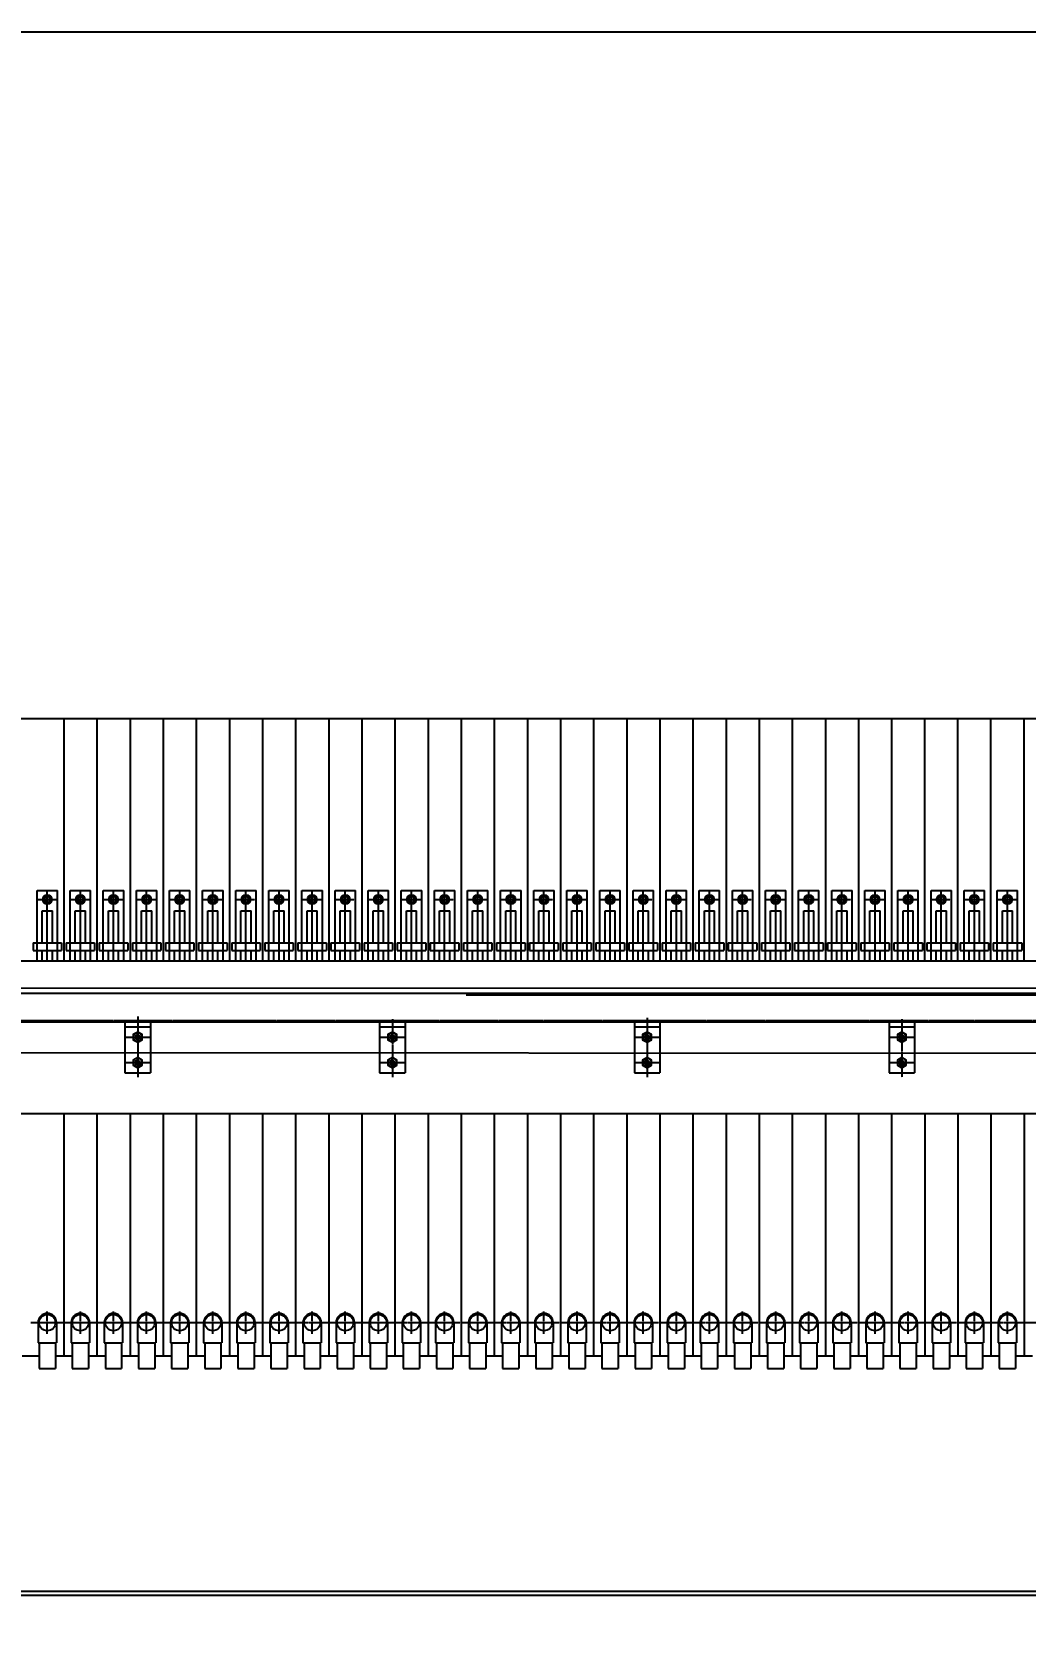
# Model space of a CAD drawing. Header units: millimetres. Extents: x 36943 to 66361, y 17600 to 38376.
# Drawn here: x 43771 to 45721, y 31693 to 34819 of the extents above; entities that cross this region are included whole.
import ezdxf

# ---------------------------------------------------------------- set-up
doc = ezdxf.new("R2010")
doc.units = ezdxf.units.MM
doc.header["$PDMODE"] = 34
doc.linetypes.add('JIS_08_11', pattern=[12.8, 11, -0.6, 0.6, -0.6])
doc.layers.get('0').update_dxf_attribs({"color": 2})
doc.layers.add('1', color=130, linetype='Continuous', lineweight=9)
doc.layers.add('2', color=1, linetype='JIS_08_11', lineweight=25)
doc.styles.get("Standard").update_dxf_attribs({"font": 'gbenor.shx', "bigfont": 'gbcbig.shx'})
doc.dimstyles.new('ISO-25-50', dxfattribs={"dimtxt": 120, "dimasz": 120, "dimexe": 100, "dimexo": 0, "dimgap": 15, "dimtad": 1, "dimdec": 0, "dimdsep": 46, "dimtxsty": 'Standard', "dimcen": 10, "dimadec": 0, "dimazin": 0, "dimtfac": 1, "dimtdec": 0, "dimtmove": 0, "dimatfit": 3, "dimldrblk": 'CLOSEDBLANK', "dimfxl": 1, "dimarcsym": 0})

# ---------------------------------------------------------------- blocks, each defined once
blk = doc.blocks.new('*D27')
at = {"layer": '1', "color": 0, "lineweight": -2}
for p, q in [((43118.8, 32862.9), (43118.8, 27088.3)), ((51583.8, 32674.4), (51583.8, 27088.3)), ((51463.8, 27188.3), (43238.8, 27188.3))]:
    blk.add_line(p, q, dxfattribs=at)
at = {"layer": '1', "color": 0}
for points in [[(43238.8, 27208.3), (43238.8, 27168.3), (43118.8, 27188.3)], [(51463.8, 27208.3), (51463.8, 27168.3), (51583.8, 27188.3)]]:
    blk.add_solid(points, dxfattribs=at)
at = {"layer": 'Defpoints', "color": 0}
for p in [(43118.8, 32862.9), (51583.8, 32674.4), (43118.8, 27188.3)]:
    blk.add_point(p, dxfattribs=at)
at = {"layer": '1', "color": 0, "lineweight": 9, "insert": (47351.3, 27263.3), "char_height": 120, "attachment_point": 5}
blk.add_mtext('8270', dxfattribs=at)
blk = doc.blocks.new('_ClosedBlank')
at = {"color": 0, "linetype": 'ByBlock', "lineweight": -2}
for p, q in [((-1, 0.167), (0, 0)), ((-1, 0.167), (-1, -0.167)), ((0, 0), (-1, -0.167))]:
    blk.add_line(p, q, dxfattribs=at)

msp = doc.modelspace()

# ---------------------------------------------------------------- linework, layer by layer
at = {"color": 2, "linetype": 'ByBlock', "lineweight": -2}
for p, q in [((41887.3, 34819.2), (53765.8, 34819.2)), ((43658.8, 33471.9), (49728.8, 33471.9)), ((43833.8, 33471.9), (43833.8, 32996.9)), ((43898.8, 33471.9), (43898.8, 32996.9)), ((43963.8, 33471.9), (43963.8, 32996.9)), ((44028.8, 33471.9), (44028.8, 32996.9)), ((44093.8, 33471.9), (44093.8, 32996.9)), ((44158.8, 33471.9), (44158.8, 32996.9)), ((44223.8, 33471.9), (44223.8, 32996.9)), ((44288.8, 33471.9), (44288.8, 32996.9)), ((44353.8, 33471.9), (44353.8, 32996.9)), ((44418.8, 33471.9), (44418.8, 32996.9)), ((44483.8, 33471.9), (44483.8, 32996.9)), ((44548.8, 33471.9), (44548.8, 32996.9)), ((44613.8, 33471.9), (44613.8, 32996.9)), ((44678.8, 33471.9), (44678.8, 32996.9)), ((44743.8, 33471.9), (44743.8, 32996.9)), ((44808.8, 33471.9), (44808.8, 32996.9)), ((44873.8, 33471.9), (44873.8, 32996.9)), ((44938.8, 33471.9), (44938.8, 32996.9)), ((45003.8, 33471.9), (45003.8, 32996.9)), ((45068.8, 33471.9), (45068.8, 32996.9)), ((45133.8, 33471.9), (45133.8, 32996.9)), ((45198.8, 33471.9), (45198.8, 32996.9)), ((45263.8, 33471.9), (45263.8, 32996.9)), ((45328.8, 33471.9), (45328.8, 32996.9)), ((45393.8, 33471.9), (45393.8, 32996.9)), ((45458.8, 33471.9), (45458.8, 32996.9)), ((45523.8, 32996.9), (45523.8, 33471.9)), ((45588.8, 32996.9), (45588.8, 33471.9)), ((45653.8, 32996.9), (45653.8, 33471.9)), ((45718.8, 32996.9), (45718.8, 33471.9)), ((43781.3, 33134.9), (43821.3, 33134.9)), ((43781.3, 32996.9), (43781.3, 33134.9)), ((43821.3, 32996.9), (43821.3, 33134.9)), ((43846.3, 33134.9), (43886.3, 33134.9)), ((43846.3, 32996.9), (43846.3, 33134.9)), ((43886.3, 32996.9), (43886.3, 33134.9)), ((43911.3, 33134.9), (43951.3, 33134.9)), ((43911.3, 32996.9), (43911.3, 33134.9)), ((43951.3, 32996.9), (43951.3, 33134.9)), ((43976.3, 33134.9), (44016.3, 33134.9)), ((43976.3, 32996.9), (43976.3, 33134.9)), ((44016.3, 32996.9), (44016.3, 33134.9)), ((44041.3, 33134.9), (44081.3, 33134.9)), ((44041.3, 32996.9), (44041.3, 33134.9)), ((44081.3, 32996.9), (44081.3, 33134.9)), ((44106.3, 33134.9), (44146.3, 33134.9)), ((44106.3, 32996.9), (44106.3, 33134.9)), ((44146.3, 32996.9), (44146.3, 33134.9)), ((44171.3, 33134.9), (44211.3, 33134.9)), ((44171.3, 32996.9), (44171.3, 33134.9)), ((44211.3, 32996.9), (44211.3, 33134.9)), ((44236.3, 33134.9), (44276.3, 33134.9)), ((44236.3, 32996.9), (44236.3, 33134.9)), ((44276.3, 32996.9), (44276.3, 33134.9)), ((44301.3, 33134.9), (44341.3, 33134.9)), ((44301.3, 32996.9), (44301.3, 33134.9)), ((44341.3, 32996.9), (44341.3, 33134.9)), ((44366.3, 33134.9), (44406.3, 33134.9)), ((44366.3, 32996.9), (44366.3, 33134.9)), ((44406.3, 32996.9), (44406.3, 33134.9)), ((44431.3, 33134.9), (44471.3, 33134.9)), ((44431.3, 32996.9), (44431.3, 33134.9)), ((44471.3, 32996.9), (44471.3, 33134.9)), ((44496.3, 33134.9), (44536.3, 33134.9)), ((44496.3, 32996.9), (44496.3, 33134.9)), ((44536.3, 32996.9), (44536.3, 33134.9)), ((44561.3, 33134.9), (44601.3, 33134.9)), ((44561.3, 32996.9), (44561.3, 33134.9)), ((44601.3, 32996.9), (44601.3, 33134.9)), ((44626.3, 33134.9), (44666.3, 33134.9)), ((44626.3, 32996.9), (44626.3, 33134.9)), ((44666.3, 32996.9), (44666.3, 33134.9)), ((44691.3, 33134.9), (44731.3, 33134.9)), ((44691.3, 32996.9), (44691.3, 33134.9)), ((44731.3, 32996.9), (44731.3, 33134.9)), ((44756.3, 33134.9), (44796.3, 33134.9)), ((44756.3, 32996.9), (44756.3, 33134.9)), ((44796.3, 32996.9), (44796.3, 33134.9)), ((44821.3, 33134.9), (44861.3, 33134.9)), ((44821.3, 32996.9), (44821.3, 33134.9)), ((44861.3, 32996.9), (44861.3, 33134.9)), ((44886.3, 33134.9), (44926.3, 33134.9)), ((44886.3, 32996.9), (44886.3, 33134.9)), ((44926.3, 32996.9), (44926.3, 33134.9)), ((44951.3, 33134.9), (44991.3, 33134.9)), ((44951.3, 32996.9), (44951.3, 33134.9)), ((44991.3, 32996.9), (44991.3, 33134.9)), ((45016.3, 33134.9), (45056.3, 33134.9)), ((45016.3, 32996.9), (45016.3, 33134.9)), ((45056.3, 32996.9), (45056.3, 33134.9)), ((45081.3, 33134.9), (45121.3, 33134.9)), ((45081.3, 32996.9), (45081.3, 33134.9)), ((45121.3, 32996.9), (45121.3, 33134.9)), ((45146.3, 33134.9), (45186.3, 33134.9)), ((45146.3, 32996.9), (45146.3, 33134.9)), ((45186.3, 32996.9), (45186.3, 33134.9)), ((45211.3, 33134.9), (45251.3, 33134.9)), ((45211.3, 32996.9), (45211.3, 33134.9)), ((45251.3, 32996.9), (45251.3, 33134.9)), ((45276.3, 33134.9), (45316.3, 33134.9)), ((45276.3, 32996.9), (45276.3, 33134.9)), ((45316.3, 32996.9), (45316.3, 33134.9)), ((45341.3, 33134.9), (45381.3, 33134.9)), ((45341.3, 32996.9), (45341.3, 33134.9)), ((45381.3, 32996.9), (45381.3, 33134.9)), ((45406.3, 33134.9), (45446.3, 33134.9)), ((45406.3, 32996.9), (45406.3, 33134.9)), ((45446.3, 32996.9), (45446.3, 33134.9)), ((45471.3, 33134.9), (45511.3, 33134.9)), ((45471.3, 32996.9), (45471.3, 33134.9)), ((45511.3, 32996.9), (45511.3, 33134.9)), ((45536.3, 33134.9), (45576.3, 33134.9)), ((45536.3, 32996.9), (45536.3, 33134.9)), ((45576.3, 32996.9), (45576.3, 33134.9)), ((45601.3, 33134.9), (45641.3, 33134.9)), ((45601.3, 32996.9), (45601.3, 33134.9)), ((45641.3, 32996.9), (45641.3, 33134.9)), ((45666.3, 33134.9), (45706.3, 33134.9)), ((45666.3, 32996.9), (45666.3, 33134.9)), ((45706.3, 32996.9), (45706.3, 33134.9)), ((43791.3, 33094.9), (43811.3, 33094.9)), ((43791.3, 33031.9), (43791.3, 33094.9)), ((43811.3, 33031.9), (43811.3, 33094.9)), ((43856.3, 33094.9), (43876.3, 33094.9)), ((43856.3, 33031.9), (43856.3, 33094.9)), ((43876.3, 33031.9), (43876.3, 33094.9)), ((43921.3, 33094.9), (43941.3, 33094.9)), ((43921.3, 33031.9), (43921.3, 33094.9)), ((43941.3, 33031.9), (43941.3, 33094.9)), ((43986.3, 33094.9), (44006.3, 33094.9)), ((43986.3, 33031.9), (43986.3, 33094.9)), ((44006.3, 33031.9), (44006.3, 33094.9)), ((44051.3, 33094.9), (44071.3, 33094.9)), ((44051.3, 33031.9), (44051.3, 33094.9)), ((44071.3, 33031.9), (44071.3, 33094.9)), ((44116.3, 33094.9), (44136.3, 33094.9)), ((44116.3, 33031.9), (44116.3, 33094.9)), ((44136.3, 33031.9), (44136.3, 33094.9)), ((44181.3, 33094.9), (44201.3, 33094.9)), ((44181.3, 33031.9), (44181.3, 33094.9)), ((44201.3, 33031.9), (44201.3, 33094.9)), ((44246.3, 33094.9), (44266.3, 33094.9)), ((44246.3, 33031.9), (44246.3, 33094.9)), ((44266.3, 33031.9), (44266.3, 33094.9)), ((44311.3, 33094.9), (44331.3, 33094.9)), ((44311.3, 33031.9), (44311.3, 33094.9)), ((44331.3, 33031.9), (44331.3, 33094.9)), ((44376.3, 33094.9), (44396.3, 33094.9)), ((44376.3, 33031.9), (44376.3, 33094.9)), ((44396.3, 33031.9), (44396.3, 33094.9)), ((44441.3, 33094.9), (44461.3, 33094.9)), ((44441.3, 33031.9), (44441.3, 33094.9)), ((44461.3, 33031.9), (44461.3, 33094.9)), ((44506.3, 33094.9), (44526.3, 33094.9)), ((44506.3, 33031.9), (44506.3, 33094.9)), ((44526.3, 33031.9), (44526.3, 33094.9)), ((44571.3, 33094.9), (44591.3, 33094.9)), ((44571.3, 33031.9), (44571.3, 33094.9)), ((44591.3, 33031.9), (44591.3, 33094.9)), ((44636.3, 33094.9), (44656.3, 33094.9)), ((44636.3, 33031.9), (44636.3, 33094.9)), ((44656.3, 33031.9), (44656.3, 33094.9)), ((44701.3, 33094.9), (44721.3, 33094.9)), ((44701.3, 33031.9), (44701.3, 33094.9)), ((44721.3, 33031.9), (44721.3, 33094.9)), ((44766.3, 33094.9), (44786.3, 33094.9)), ((44766.3, 33031.9), (44766.3, 33094.9)), ((44786.3, 33031.9), (44786.3, 33094.9)), ((44831.3, 33094.9), (44851.3, 33094.9)), ((44831.3, 33031.9), (44831.3, 33094.9)), ((44851.3, 33031.9), (44851.3, 33094.9)), ((44896.3, 33094.9), (44916.3, 33094.9)), ((44896.3, 33031.9), (44896.3, 33094.9)), ((44916.3, 33031.9), (44916.3, 33094.9)), ((44961.3, 33094.9), (44981.3, 33094.9)), ((44961.3, 33031.9), (44961.3, 33094.9)), ((44981.3, 33031.9), (44981.3, 33094.9)), ((45026.3, 33094.9), (45046.3, 33094.9)), ((45026.3, 33031.9), (45026.3, 33094.9)), ((45046.3, 33031.9), (45046.3, 33094.9)), ((45091.3, 33094.9), (45111.3, 33094.9)), ((45091.3, 33031.9), (45091.3, 33094.9)), ((45111.3, 33031.9), (45111.3, 33094.9)), ((45156.3, 33094.9), (45176.3, 33094.9)), ((45156.3, 33031.9), (45156.3, 33094.9)), ((45176.3, 33031.9), (45176.3, 33094.9)), ((45221.3, 33094.9), (45241.3, 33094.9)), ((45221.3, 33031.9), (45221.3, 33094.9)), ((45241.3, 33031.9), (45241.3, 33094.9)), ((45286.3, 33094.9), (45306.3, 33094.9)), ((45286.3, 33031.9), (45286.3, 33094.9)), ((45306.3, 33031.9), (45306.3, 33094.9)), ((45351.3, 33094.9), (45371.3, 33094.9)), ((45351.3, 33031.9), (45351.3, 33094.9)), ((45371.3, 33031.9), (45371.3, 33094.9)), ((45416.3, 33094.9), (45436.3, 33094.9)), ((45416.3, 33031.9), (45416.3, 33094.9)), ((45436.3, 33031.9), (45436.3, 33094.9)), ((45481.3, 33094.9), (45501.3, 33094.9)), ((45481.3, 33031.9), (45481.3, 33094.9)), ((45501.3, 33031.9), (45501.3, 33094.9)), ((45546.3, 33094.9), (45566.3, 33094.9)), ((45546.3, 33031.9), (45546.3, 33094.9)), ((45566.3, 33031.9), (45566.3, 33094.9)), ((45611.3, 33094.9), (45631.3, 33094.9)), ((45611.3, 33031.9), (45611.3, 33094.9)), ((45631.3, 33031.9), (45631.3, 33094.9)), ((45676.3, 33094.9), (45696.3, 33094.9)), ((45676.3, 33031.9), (45676.3, 33094.9)), ((45696.3, 33031.9), (45696.3, 33094.9)), ((43773.3, 33031.9), (43829.3, 33031.9)), ((43773.3, 33031.9), (43773.3, 33016.9)), ((43773.3, 33016.9), (43829.3, 33016.9)), ((43791.3, 32996.9), (43791.3, 33016.9)), ((43811.3, 32996.9), (43811.3, 33016.9)), ((43829.3, 33031.9), (43829.3, 33016.9)), ((43838.3, 33031.9), (43894.3, 33031.9)), ((43838.3, 33031.9), (43838.3, 33016.9)), ((43838.3, 33016.9), (43894.3, 33016.9)), ((43856.3, 32996.9), (43856.3, 33016.9)), ((43876.3, 32996.9), (43876.3, 33016.9)), ((43894.3, 33031.9), (43894.3, 33016.9)), ((43903.3, 33031.9), (43959.3, 33031.9)), ((43903.3, 33031.9), (43903.3, 33016.9)), ((43903.3, 33016.9), (43959.3, 33016.9)), ((43921.3, 32996.9), (43921.3, 33016.9)), ((43941.3, 32996.9), (43941.3, 33016.9)), ((43959.3, 33031.9), (43959.3, 33016.9)), ((43968.3, 33031.9), (44024.3, 33031.9)), ((43968.3, 33031.9), (43968.3, 33016.9)), ((43968.3, 33016.9), (44024.3, 33016.9)), ((43986.3, 32996.9), (43986.3, 33016.9)), ((44006.3, 32996.9), (44006.3, 33016.9)), ((44024.3, 33031.9), (44024.3, 33016.9)), ((44033.3, 33031.9), (44089.3, 33031.9)), ((44033.3, 33031.9), (44033.3, 33016.9)), ((44033.3, 33016.9), (44089.3, 33016.9)), ((44051.3, 32996.9), (44051.3, 33016.9)), ((44071.3, 32996.9), (44071.3, 33016.9)), ((44089.3, 33031.9), (44089.3, 33016.9)), ((44098.3, 33031.9), (44154.3, 33031.9)), ((44098.3, 33031.9), (44098.3, 33016.9)), ((44098.3, 33016.9), (44154.3, 33016.9)), ((44116.3, 32996.9), (44116.3, 33016.9)), ((44136.3, 32996.9), (44136.3, 33016.9)), ((44154.3, 33031.9), (44154.3, 33016.9)), ((44163.3, 33031.9), (44219.3, 33031.9)), ((44163.3, 33031.9), (44163.3, 33016.9)), ((44163.3, 33016.9), (44219.3, 33016.9)), ((44181.3, 32996.9), (44181.3, 33016.9)), ((44201.3, 32996.9), (44201.3, 33016.9)), ((44219.3, 33031.9), (44219.3, 33016.9)), ((44228.3, 33031.9), (44284.3, 33031.9)), ((44228.3, 33031.9), (44228.3, 33016.9)), ((44228.3, 33016.9), (44284.3, 33016.9)), ((44246.3, 32996.9), (44246.3, 33016.9)), ((44266.3, 32996.9), (44266.3, 33016.9)), ((44284.3, 33031.9), (44284.3, 33016.9)), ((44293.3, 33031.9), (44349.3, 33031.9)), ((44293.3, 33031.9), (44293.3, 33016.9)), ((44293.3, 33016.9), (44349.3, 33016.9)), ((44311.3, 32996.9), (44311.3, 33016.9)), ((44331.3, 32996.9), (44331.3, 33016.9)), ((44349.3, 33031.9), (44349.3, 33016.9)), ((44358.3, 33031.9), (44414.3, 33031.9)), ((44358.3, 33031.9), (44358.3, 33016.9)), ((44358.3, 33016.9), (44414.3, 33016.9)), ((44376.3, 32996.9), (44376.3, 33016.9)), ((44396.3, 32996.9), (44396.3, 33016.9)), ((44414.3, 33031.9), (44414.3, 33016.9)), ((44423.3, 33031.9), (44479.3, 33031.9)), ((44423.3, 33031.9), (44423.3, 33016.9)), ((44423.3, 33016.9), (44479.3, 33016.9)), ((44441.3, 32996.9), (44441.3, 33016.9)), ((44461.3, 32996.9), (44461.3, 33016.9)), ((44479.3, 33031.9), (44479.3, 33016.9)), ((44488.3, 33031.9), (44544.3, 33031.9)), ((44488.3, 33031.9), (44488.3, 33016.9)), ((44488.3, 33016.9), (44544.3, 33016.9)), ((44506.3, 32996.9), (44506.3, 33016.9)), ((44526.3, 32996.9), (44526.3, 33016.9)), ((44544.3, 33031.9), (44544.3, 33016.9)), ((44553.3, 33031.9), (44609.3, 33031.9)), ((44553.3, 33031.9), (44553.3, 33016.9)), ((44553.3, 33016.9), (44609.3, 33016.9)), ((44571.3, 32996.9), (44571.3, 33016.9)), ((44591.3, 32996.9), (44591.3, 33016.9)), ((44609.3, 33031.9), (44609.3, 33016.9)), ((44618.3, 33031.9), (44674.3, 33031.9)), ((44618.3, 33031.9), (44618.3, 33016.9)), ((44618.3, 33016.9), (44674.3, 33016.9)), ((44636.3, 32996.9), (44636.3, 33016.9)), ((44656.3, 32996.9), (44656.3, 33016.9)), ((44674.3, 33031.9), (44674.3, 33016.9)), ((44683.3, 33031.9), (44739.3, 33031.9)), ((44683.3, 33031.9), (44683.3, 33016.9)), ((44683.3, 33016.9), (44739.3, 33016.9)), ((44701.3, 32996.9), (44701.3, 33016.9)), ((44721.3, 32996.9), (44721.3, 33016.9)), ((44739.3, 33031.9), (44739.3, 33016.9)), ((44748.3, 33031.9), (44804.3, 33031.9)), ((44748.3, 33031.9), (44748.3, 33016.9)), ((44748.3, 33016.9), (44804.3, 33016.9)), ((44766.3, 32996.9), (44766.3, 33016.9)), ((44786.3, 32996.9), (44786.3, 33016.9)), ((44804.3, 33031.9), (44804.3, 33016.9)), ((44813.3, 33031.9), (44869.3, 33031.9)), ((44813.3, 33031.9), (44813.3, 33016.9)), ((44813.3, 33016.9), (44869.3, 33016.9)), ((44831.3, 32996.9), (44831.3, 33016.9)), ((44851.3, 32996.9), (44851.3, 33016.9)), ((44869.3, 33031.9), (44869.3, 33016.9)), ((44878.3, 33031.9), (44934.3, 33031.9)), ((44878.3, 33031.9), (44878.3, 33016.9)), ((44878.3, 33016.9), (44934.3, 33016.9)), ((44896.3, 32996.9), (44896.3, 33016.9)), ((44916.3, 32996.9), (44916.3, 33016.9)), ((44934.3, 33031.9), (44934.3, 33016.9)), ((44943.3, 33031.9), (44999.3, 33031.9)), ((44943.3, 33031.9), (44943.3, 33016.9)), ((44943.3, 33016.9), (44999.3, 33016.9)), ((44961.3, 32996.9), (44961.3, 33016.9)), ((44981.3, 32996.9), (44981.3, 33016.9)), ((44999.3, 33031.9), (44999.3, 33016.9)), ((45008.3, 33031.9), (45064.3, 33031.9)), ((45008.3, 33031.9), (45008.3, 33016.9)), ((45008.3, 33016.9), (45064.3, 33016.9)), ((45026.3, 32996.9), (45026.3, 33016.9)), ((45046.3, 32996.9), (45046.3, 33016.9)), ((45064.3, 33031.9), (45064.3, 33016.9)), ((45073.3, 33031.9), (45129.3, 33031.9)), ((45073.3, 33031.9), (45073.3, 33016.9)), ((45073.3, 33016.9), (45129.3, 33016.9)), ((45091.3, 32996.9), (45091.3, 33016.9)), ((45111.3, 32996.9), (45111.3, 33016.9)), ((45129.3, 33031.9), (45129.3, 33016.9)), ((45138.3, 33031.9), (45194.3, 33031.9)), ((45138.3, 33031.9), (45138.3, 33016.9)), ((45138.3, 33016.9), (45194.3, 33016.9)), ((45156.3, 32996.9), (45156.3, 33016.9)), ((45176.3, 32996.9), (45176.3, 33016.9)), ((45194.3, 33031.9), (45194.3, 33016.9)), ((45203.3, 33031.9), (45259.3, 33031.9)), ((45203.3, 33031.9), (45203.3, 33016.9)), ((45203.3, 33016.9), (45259.3, 33016.9)), ((45221.3, 32996.9), (45221.3, 33016.9)), ((45241.3, 32996.9), (45241.3, 33016.9)), ((45259.3, 33031.9), (45259.3, 33016.9)), ((45268.3, 33031.9), (45324.3, 33031.9)), ((45268.3, 33031.9), (45268.3, 33016.9)), ((45268.3, 33016.9), (45324.3, 33016.9)), ((45286.3, 32996.9), (45286.3, 33016.9)), ((45306.3, 32996.9), (45306.3, 33016.9)), ((45324.3, 33031.9), (45324.3, 33016.9)), ((45333.3, 33031.9), (45389.3, 33031.9)), ((45333.3, 33031.9), (45333.3, 33016.9)), ((45333.3, 33016.9), (45389.3, 33016.9)), ((45351.3, 32996.9), (45351.3, 33016.9)), ((45371.3, 32996.9), (45371.3, 33016.9)), ((45389.3, 33031.9), (45389.3, 33016.9)), ((45398.3, 33031.9), (45454.3, 33031.9)), ((45398.3, 33031.9), (45398.3, 33016.9)), ((45398.3, 33016.9), (45454.3, 33016.9)), ((45416.3, 32996.9), (45416.3, 33016.9)), ((45436.3, 32996.9), (45436.3, 33016.9)), ((45454.3, 33031.9), (45454.3, 33016.9)), ((45463.3, 33031.9), (45519.3, 33031.9)), ((45463.3, 33031.9), (45463.3, 33016.9)), ((45463.3, 33016.9), (45519.3, 33016.9)), ((45481.3, 32996.9), (45481.3, 33016.9)), ((45501.3, 32996.9), (45501.3, 33016.9)), ((45519.3, 33031.9), (45519.3, 33016.9)), ((45528.3, 33031.9), (45584.3, 33031.9)), ((45528.3, 33031.9), (45528.3, 33016.9)), ((45528.3, 33016.9), (45584.3, 33016.9)), ((45546.3, 32996.9), (45546.3, 33016.9)), ((45566.3, 32996.9), (45566.3, 33016.9)), ((45584.3, 33031.9), (45584.3, 33016.9)), ((45593.3, 33031.9), (45649.3, 33031.9)), ((45593.3, 33031.9), (45593.3, 33016.9)), ((45593.3, 33016.9), (45649.3, 33016.9)), ((45611.3, 32996.9), (45611.3, 33016.9)), ((45631.3, 32996.9), (45631.3, 33016.9)), ((45649.3, 33031.9), (45649.3, 33016.9)), ((45658.3, 33031.9), (45714.3, 33031.9)), ((45658.3, 33031.9), (45658.3, 33016.9)), ((45658.3, 33016.9), (45714.3, 33016.9)), ((45676.3, 32996.9), (45676.3, 33016.9)), ((45696.3, 32996.9), (45696.3, 33016.9)), ((45714.3, 33031.9), (45714.3, 33016.9)), ((43638.8, 32996.9), (50440.5, 32996.9)), ((50203.1, 32940.9), (43253.8, 32942.9)), ((43453.8, 32932.9), (50178.6, 32932.9)), ((44623.8, 32929.9), (50180.4, 32929.9)), ((43453.8, 32876.9), (50573.8, 32876.9)), ((43953.8, 32876.9), (43953.8, 32776.9)), ((43953.8, 32876.9), (44003.8, 32876.9)), ((43953.8, 32866.9), (44003.8, 32866.9)), ((44003.8, 32876.9), (44003.8, 32776.9)), ((44453.8, 32876.9), (44453.8, 32776.9)), ((44453.8, 32876.9), (44503.8, 32876.9)), ((44453.8, 32866.9), (44503.8, 32866.9)), ((44503.8, 32876.9), (44503.8, 32776.9)), ((44953.8, 32876.9), (44953.8, 32776.9)), ((44953.8, 32876.9), (45003.8, 32876.9)), ((44953.8, 32866.9), (45003.8, 32866.9)), ((45003.8, 32876.9), (45003.8, 32776.9)), ((45453.8, 32876.9), (45453.8, 32776.9)), ((45453.8, 32876.9), (45503.8, 32876.9)), ((45453.8, 32866.9), (45503.8, 32866.9)), ((45503.8, 32876.9), (45503.8, 32776.9)), ((50888.8, 32813), (43253.8, 32816)), ((43953.8, 32776.9), (44003.8, 32776.9)), ((44453.8, 32776.9), (44503.8, 32776.9)), ((44953.8, 32776.9), (45003.8, 32776.9)), ((45453.8, 32776.9), (45503.8, 32776.9)), ((43358.8, 32696.9), (51188.8, 32696.9)), ((43833.8, 32696.9), (43833.8, 32221.9)), ((43898.8, 32696.9), (43898.8, 32221.9)), ((43963.8, 32696.9), (43963.8, 32221.9)), ((44028.8, 32696.9), (44028.8, 32221.9)), ((44093.8, 32696.9), (44093.8, 32221.9)), ((44158.8, 32696.9), (44158.8, 32221.9)), ((44223.8, 32696.9), (44223.8, 32221.9)), ((44288.8, 32696.9), (44288.8, 32221.9)), ((44353.8, 32696.9), (44353.8, 32221.9)), ((44418.8, 32696.9), (44418.8, 32221.9)), ((44483.8, 32696.9), (44483.8, 32221.9)), ((44548.8, 32696.9), (44548.8, 32221.9)), ((44613.8, 32696.9), (44613.8, 32221.9)), ((44678.8, 32696.9), (44678.8, 32221.9)), ((44743.8, 32696.9), (44743.8, 32221.9)), ((44808.8, 32696.9), (44808.8, 32221.9)), ((44873.8, 32696.9), (44873.8, 32221.9)), ((44938.8, 32696.9), (44938.8, 32221.9)), ((45003.8, 32696.9), (45003.8, 32221.9)), ((45068.8, 32696.9), (45068.8, 32221.9)), ((45133.8, 32696.9), (45133.8, 32221.9)), ((45198.8, 32696.9), (45198.8, 32221.9)), ((45263.8, 32696.9), (45263.8, 32221.9)), ((45328.8, 32696.9), (45328.8, 32221.9)), ((45393.8, 32696.9), (45393.8, 32221.9)), ((45458.8, 32696.9), (45458.8, 32221.9)), ((45523.8, 32696.9), (45523.8, 32221.9)), ((45588.8, 32696.9), (45588.8, 32221.9)), ((45653.8, 32696.9), (45653.8, 32221.9)), ((45718.8, 32696.9), (45718.8, 32221.9)), ((43783.3, 32286.9), (43783.3, 32246.9)), ((43819.3, 32286.9), (43819.3, 32246.9)), ((43848.3, 32286.9), (43848.3, 32246.9)), ((43884.3, 32286.9), (43884.3, 32246.9)), ((43913.3, 32286.9), (43913.3, 32246.9)), ((43949.3, 32286.9), (43949.3, 32246.9)), ((43978.3, 32286.9), (43978.3, 32246.9)), ((44014.3, 32286.9), (44014.3, 32246.9)), ((44043.3, 32286.9), (44043.3, 32246.9)), ((44079.3, 32286.9), (44079.3, 32246.9)), ((44108.3, 32286.9), (44108.3, 32246.9)), ((44144.3, 32286.9), (44144.3, 32246.9)), ((44173.3, 32286.9), (44173.3, 32246.9)), ((44209.3, 32286.9), (44209.3, 32246.9)), ((44238.3, 32286.9), (44238.3, 32246.9)), ((44274.3, 32286.9), (44274.3, 32246.9)), ((44303.3, 32286.9), (44303.3, 32246.9)), ((44339.3, 32286.9), (44339.3, 32246.9)), ((44368.3, 32286.9), (44368.3, 32246.9)), ((44404.3, 32286.9), (44404.3, 32246.9)), ((44433.3, 32286.9), (44433.3, 32246.9)), ((44469.3, 32286.9), (44469.3, 32246.9)), ((44498.3, 32286.9), (44498.3, 32246.9)), ((44534.3, 32286.9), (44534.3, 32246.9)), ((44563.3, 32286.9), (44563.3, 32246.9)), ((44599.3, 32286.9), (44599.3, 32246.9)), ((44628.3, 32286.9), (44628.3, 32246.9)), ((44664.3, 32286.9), (44664.3, 32246.9)), ((44693.3, 32286.9), (44693.3, 32246.9)), ((44729.3, 32286.9), (44729.3, 32246.9)), ((44758.3, 32286.9), (44758.3, 32246.9)), ((44794.3, 32286.9), (44794.3, 32246.9)), ((44823.3, 32286.9), (44823.3, 32246.9)), ((44859.3, 32286.9), (44859.3, 32246.9)), ((44888.3, 32286.9), (44888.3, 32246.9)), ((44924.3, 32286.9), (44924.3, 32246.9)), ((44953.3, 32286.9), (44953.3, 32246.9)), ((44989.3, 32286.9), (44989.3, 32246.9)), ((45018.3, 32286.9), (45018.3, 32246.9)), ((45054.3, 32286.9), (45054.3, 32246.9)), ((45083.3, 32286.9), (45083.3, 32246.9)), ((45119.3, 32286.9), (45119.3, 32246.9)), ((45148.3, 32286.9), (45148.3, 32246.9)), ((45184.3, 32286.9), (45184.3, 32246.9)), ((45213.3, 32286.9), (45213.3, 32246.9)), ((45249.3, 32286.9), (45249.3, 32246.9)), ((45278.3, 32286.9), (45278.3, 32246.9)), ((45314.3, 32286.9), (45314.3, 32246.9)), ((45343.3, 32286.9), (45343.3, 32246.9)), ((45379.3, 32286.9), (45379.3, 32246.9)), ((45408.3, 32286.9), (45408.3, 32246.9)), ((45444.3, 32286.9), (45444.3, 32246.9)), ((45473.3, 32286.9), (45473.3, 32246.9)), ((45509.3, 32286.9), (45509.3, 32246.9)), ((45538.3, 32286.9), (45538.3, 32246.9)), ((45574.3, 32286.9), (45574.3, 32246.9)), ((45603.3, 32286.9), (45603.3, 32246.9)), ((45639.3, 32286.9), (45639.3, 32246.9)), ((45668.3, 32286.9), (45668.3, 32246.9)), ((45704.3, 32286.9), (45704.3, 32246.9)), ((43783.3, 32246.9), (43819.3, 32246.9)), ((43785.3, 32246.9), (43785.3, 32196.9)), ((43817.3, 32246.9), (43817.3, 32196.9)), ((43848.3, 32246.9), (43884.3, 32246.9)), ((43850.3, 32246.9), (43850.3, 32196.9)), ((43882.3, 32246.9), (43882.3, 32196.9)), ((43913.3, 32246.9), (43949.3, 32246.9)), ((43915.3, 32246.9), (43915.3, 32196.9)), ((43947.3, 32246.9), (43947.3, 32196.9)), ((43978.3, 32246.9), (44014.3, 32246.9)), ((43980.3, 32246.9), (43980.3, 32196.9)), ((44012.3, 32246.9), (44012.3, 32196.9)), ((44043.3, 32246.9), (44079.3, 32246.9)), ((44045.3, 32246.9), (44045.3, 32196.9)), ((44077.3, 32246.9), (44077.3, 32196.9)), ((44108.3, 32246.9), (44144.3, 32246.9)), ((44110.3, 32246.9), (44110.3, 32196.9)), ((44142.3, 32246.9), (44142.3, 32196.9)), ((44173.3, 32246.9), (44209.3, 32246.9)), ((44175.3, 32246.9), (44175.3, 32196.9)), ((44207.3, 32246.9), (44207.3, 32196.9)), ((44238.3, 32246.9), (44274.3, 32246.9)), ((44240.3, 32246.9), (44240.3, 32196.9)), ((44272.3, 32246.9), (44272.3, 32196.9)), ((44303.3, 32246.9), (44339.3, 32246.9)), ((44305.3, 32246.9), (44305.3, 32196.9)), ((44337.3, 32246.9), (44337.3, 32196.9)), ((44368.3, 32246.9), (44404.3, 32246.9)), ((44370.3, 32246.9), (44370.3, 32196.9)), ((44402.3, 32246.9), (44402.3, 32196.9)), ((44433.3, 32246.9), (44469.3, 32246.9)), ((44435.3, 32246.9), (44435.3, 32196.9)), ((44467.3, 32246.9), (44467.3, 32196.9)), ((44498.3, 32246.9), (44534.3, 32246.9)), ((44500.3, 32246.9), (44500.3, 32196.9)), ((44532.3, 32246.9), (44532.3, 32196.9)), ((44563.3, 32246.9), (44599.3, 32246.9)), ((44565.3, 32246.9), (44565.3, 32196.9)), ((44597.3, 32246.9), (44597.3, 32196.9)), ((44628.3, 32246.9), (44664.3, 32246.9)), ((44630.3, 32246.9), (44630.3, 32196.9)), ((44662.3, 32246.9), (44662.3, 32196.9)), ((44693.3, 32246.9), (44729.3, 32246.9)), ((44695.3, 32246.9), (44695.3, 32196.9)), ((44727.3, 32246.9), (44727.3, 32196.9)), ((44758.3, 32246.9), (44794.3, 32246.9)), ((44760.3, 32246.9), (44760.3, 32196.9)), ((44792.3, 32246.9), (44792.3, 32196.9)), ((44823.3, 32246.9), (44859.3, 32246.9)), ((44825.3, 32246.9), (44825.3, 32196.9)), ((44857.3, 32246.9), (44857.3, 32196.9)), ((44888.3, 32246.9), (44924.3, 32246.9)), ((44890.3, 32246.9), (44890.3, 32196.9)), ((44922.3, 32246.9), (44922.3, 32196.9)), ((44953.3, 32246.9), (44989.3, 32246.9)), ((44955.3, 32246.9), (44955.3, 32196.9)), ((44987.3, 32246.9), (44987.3, 32196.9)), ((45018.3, 32246.9), (45054.3, 32246.9)), ((45020.3, 32246.9), (45020.3, 32196.9)), ((45052.3, 32246.9), (45052.3, 32196.9)), ((45083.3, 32246.9), (45119.3, 32246.9)), ((45085.3, 32246.9), (45085.3, 32196.9)), ((45117.3, 32246.9), (45117.3, 32196.9)), ((45148.3, 32246.9), (45184.3, 32246.9)), ((45150.3, 32246.9), (45150.3, 32196.9)), ((45182.3, 32246.9), (45182.3, 32196.9)), ((45213.3, 32246.9), (45249.3, 32246.9)), ((45215.3, 32246.9), (45215.3, 32196.9)), ((45247.3, 32246.9), (45247.3, 32196.9)), ((45278.3, 32246.9), (45314.3, 32246.9)), ((45280.3, 32246.9), (45280.3, 32196.9)), ((45312.3, 32246.9), (45312.3, 32196.9)), ((45343.3, 32246.9), (45379.3, 32246.9)), ((45345.3, 32246.9), (45345.3, 32196.9)), ((45377.3, 32246.9), (45377.3, 32196.9)), ((45408.3, 32246.9), (45444.3, 32246.9)), ((45410.3, 32246.9), (45410.3, 32196.9)), ((45442.3, 32246.9), (45442.3, 32196.9)), ((45473.3, 32246.9), (45509.3, 32246.9)), ((45475.3, 32246.9), (45475.3, 32196.9)), ((45507.3, 32246.9), (45507.3, 32196.9)), ((45538.3, 32246.9), (45574.3, 32246.9)), ((45540.3, 32246.9), (45540.3, 32196.9)), ((45572.3, 32246.9), (45572.3, 32196.9)), ((45603.3, 32246.9), (45639.3, 32246.9)), ((45605.3, 32246.9), (45605.3, 32196.9)), ((45637.3, 32246.9), (45637.3, 32196.9)), ((45668.3, 32246.9), (45704.3, 32246.9)), ((45670.3, 32246.9), (45670.3, 32196.9)), ((45702.3, 32246.9), (45702.3, 32196.9)), ((43752.3, 32221.9), (43785.3, 32221.9)), ((43785.3, 32196.9), (43817.3, 32196.9)), ((43817.3, 32221.9), (43850.3, 32221.9)), ((43850.3, 32196.9), (43882.3, 32196.9)), ((43882.3, 32221.9), (43915.3, 32221.9)), ((43915.3, 32196.9), (43947.3, 32196.9)), ((43947.3, 32221.9), (43980.3, 32221.9)), ((43980.3, 32196.9), (44012.3, 32196.9)), ((44012.3, 32221.9), (44045.3, 32221.9)), ((44045.3, 32196.9), (44077.3, 32196.9)), ((44077.3, 32221.9), (44110.3, 32221.9)), ((44110.3, 32196.9), (44142.3, 32196.9)), ((44142.3, 32221.9), (44175.3, 32221.9)), ((44175.3, 32196.9), (44207.3, 32196.9)), ((44207.3, 32221.9), (44240.3, 32221.9)), ((44240.3, 32196.9), (44272.3, 32196.9)), ((44272.3, 32221.9), (44305.3, 32221.9)), ((44305.3, 32196.9), (44337.3, 32196.9)), ((44337.3, 32221.9), (44370.3, 32221.9)), ((44370.3, 32196.9), (44402.3, 32196.9)), ((44402.3, 32221.9), (44435.3, 32221.9)), ((44435.3, 32196.9), (44467.3, 32196.9)), ((44467.3, 32221.9), (44500.3, 32221.9)), ((44500.3, 32196.9), (44532.3, 32196.9)), ((44532.3, 32221.9), (44565.3, 32221.9)), ((44565.3, 32196.9), (44597.3, 32196.9)), ((44597.3, 32221.9), (44630.3, 32221.9)), ((44630.3, 32196.9), (44662.3, 32196.9)), ((44662.3, 32221.9), (44695.3, 32221.9)), ((44695.3, 32196.9), (44727.3, 32196.9)), ((44727.3, 32221.9), (44760.3, 32221.9)), ((44760.3, 32196.9), (44792.3, 32196.9)), ((44792.3, 32221.9), (44825.3, 32221.9)), ((44825.3, 32196.9), (44857.3, 32196.9)), ((44857.3, 32221.9), (44890.3, 32221.9)), ((44890.3, 32196.9), (44922.3, 32196.9)), ((44922.3, 32221.9), (44955.3, 32221.9)), ((44955.3, 32196.9), (44987.3, 32196.9)), ((44987.3, 32221.9), (45020.3, 32221.9)), ((45020.3, 32196.9), (45052.3, 32196.9)), ((45052.3, 32221.9), (45085.3, 32221.9)), ((45085.3, 32196.9), (45117.3, 32196.9)), ((45117.3, 32221.9), (45150.3, 32221.9)), ((45150.3, 32196.9), (45182.3, 32196.9)), ((45182.3, 32221.9), (45215.3, 32221.9)), ((45215.3, 32196.9), (45247.3, 32196.9)), ((45247.3, 32221.9), (45280.3, 32221.9)), ((45280.3, 32196.9), (45312.3, 32196.9)), ((45312.3, 32221.9), (45345.3, 32221.9)), ((45345.3, 32196.9), (45377.3, 32196.9)), ((45377.3, 32221.9), (45410.3, 32221.9)), ((45410.3, 32196.9), (45442.3, 32196.9)), ((45442.3, 32221.9), (45475.3, 32221.9)), ((45475.3, 32196.9), (45507.3, 32196.9)), ((45507.3, 32221.9), (45540.3, 32221.9)), ((45540.3, 32196.9), (45572.3, 32196.9)), ((45572.3, 32221.9), (45605.3, 32221.9)), ((45605.3, 32196.9), (45637.3, 32196.9)), ((45637.3, 32221.9), (45670.3, 32221.9)), ((45670.3, 32196.9), (45702.3, 32196.9)), ((45702.3, 32221.9), (45735.3, 32221.9)), ((53765.8, 31759.2), (41887.3, 31759.2)), ((53765.8, 31751.2), (41887.3, 31751.2))]:
    msp.add_line(p, q, dxfattribs=at)
for points in [[(43801.3, 33123.4), (43795.6, 33120.2), (43795.6, 33113.7), (43801.3, 33110.4), (43806.9, 33113.7), (43806.9, 33120.2)], [(43866.3, 33123.4), (43860.6, 33120.2), (43860.6, 33113.7), (43866.3, 33110.4), (43871.9, 33113.7), (43871.9, 33120.2)], [(43931.3, 33123.4), (43925.6, 33120.2), (43925.6, 33113.7), (43931.3, 33110.4), (43936.9, 33113.7), (43936.9, 33120.2)], [(43996.3, 33123.4), (43990.6, 33120.2), (43990.6, 33113.7), (43996.3, 33110.4), (44001.9, 33113.7), (44001.9, 33120.2)], [(44061.3, 33123.4), (44055.6, 33120.2), (44055.6, 33113.7), (44061.3, 33110.4), (44066.9, 33113.7), (44066.9, 33120.2)], [(44126.3, 33123.4), (44120.6, 33120.2), (44120.6, 33113.7), (44126.3, 33110.4), (44131.9, 33113.7), (44131.9, 33120.2)], [(44191.3, 33123.4), (44185.6, 33120.2), (44185.6, 33113.7), (44191.3, 33110.4), (44196.9, 33113.7), (44196.9, 33120.2)], [(44256.3, 33123.4), (44250.6, 33120.2), (44250.6, 33113.7), (44256.3, 33110.4), (44261.9, 33113.7), (44261.9, 33120.2)], [(44321.3, 33123.4), (44315.6, 33120.2), (44315.6, 33113.7), (44321.3, 33110.4), (44326.9, 33113.7), (44326.9, 33120.2)], [(44386.3, 33123.4), (44380.6, 33120.2), (44380.6, 33113.7), (44386.3, 33110.4), (44391.9, 33113.7), (44391.9, 33120.2)], [(44451.3, 33123.4), (44445.6, 33120.2), (44445.6, 33113.7), (44451.3, 33110.4), (44456.9, 33113.7), (44456.9, 33120.2)], [(44516.3, 33123.4), (44510.6, 33120.2), (44510.6, 33113.7), (44516.3, 33110.4), (44521.9, 33113.7), (44521.9, 33120.2)], [(44581.3, 33123.4), (44575.6, 33120.2), (44575.6, 33113.7), (44581.3, 33110.4), (44586.9, 33113.7), (44586.9, 33120.2)], [(44646.3, 33123.4), (44640.6, 33120.2), (44640.6, 33113.7), (44646.3, 33110.4), (44651.9, 33113.7), (44651.9, 33120.2)], [(44711.3, 33123.4), (44705.6, 33120.2), (44705.6, 33113.7), (44711.3, 33110.4), (44716.9, 33113.7), (44716.9, 33120.2)], [(44776.3, 33123.4), (44770.6, 33120.2), (44770.6, 33113.7), (44776.3, 33110.4), (44781.9, 33113.7), (44781.9, 33120.2)], [(44841.3, 33123.4), (44835.6, 33120.2), (44835.6, 33113.7), (44841.3, 33110.4), (44846.9, 33113.7), (44846.9, 33120.2)], [(44906.3, 33123.4), (44900.6, 33120.2), (44900.6, 33113.7), (44906.3, 33110.4), (44911.9, 33113.7), (44911.9, 33120.2)], [(44971.3, 33123.4), (44965.6, 33120.2), (44965.6, 33113.7), (44971.3, 33110.4), (44976.9, 33113.7), (44976.9, 33120.2)], [(45036.3, 33123.4), (45030.6, 33120.2), (45030.6, 33113.7), (45036.3, 33110.4), (45041.9, 33113.7), (45041.9, 33120.2)], [(45101.3, 33123.4), (45095.6, 33120.2), (45095.6, 33113.7), (45101.3, 33110.4), (45106.9, 33113.7), (45106.9, 33120.2)], [(45166.3, 33123.4), (45160.6, 33120.2), (45160.6, 33113.7), (45166.3, 33110.4), (45171.9, 33113.7), (45171.9, 33120.2)], [(45231.3, 33123.4), (45225.6, 33120.2), (45225.6, 33113.7), (45231.3, 33110.4), (45236.9, 33113.7), (45236.9, 33120.2)], [(45296.3, 33123.4), (45290.6, 33120.2), (45290.6, 33113.7), (45296.3, 33110.4), (45301.9, 33113.7), (45301.9, 33120.2)], [(45361.3, 33123.4), (45355.6, 33120.2), (45355.6, 33113.7), (45361.3, 33110.4), (45366.9, 33113.7), (45366.9, 33120.2)], [(45426.3, 33123.4), (45420.6, 33120.2), (45420.6, 33113.7), (45426.3, 33110.4), (45431.9, 33113.7), (45431.9, 33120.2)], [(45491.3, 33123.4), (45485.6, 33120.2), (45485.6, 33113.7), (45491.3, 33110.4), (45496.9, 33113.7), (45496.9, 33120.2)], [(45556.3, 33123.4), (45550.6, 33120.2), (45550.6, 33113.7), (45556.3, 33110.4), (45561.9, 33113.7), (45561.9, 33120.2)], [(45621.3, 33123.4), (45615.6, 33120.2), (45615.6, 33113.7), (45621.3, 33110.4), (45626.9, 33113.7), (45626.9, 33120.2)], [(45686.3, 33123.4), (45680.6, 33120.2), (45680.6, 33113.7), (45686.3, 33110.4), (45691.9, 33113.7), (45691.9, 33120.2)], [(43978.8, 32856.9), (43970.1, 32851.9), (43970.1, 32841.9), (43978.8, 32836.9), (43987.4, 32841.9), (43987.4, 32851.9)], [(44478.8, 32856.9), (44470.1, 32851.9), (44470.1, 32841.9), (44478.8, 32836.9), (44487.4, 32841.9), (44487.4, 32851.9)], [(44978.8, 32856.9), (44970.1, 32851.9), (44970.1, 32841.9), (44978.8, 32836.9), (44987.4, 32841.9), (44987.4, 32851.9)], [(45478.8, 32856.9), (45470.1, 32851.9), (45470.1, 32841.9), (45478.8, 32836.9), (45487.4, 32841.9), (45487.4, 32851.9)], [(43978.8, 32806.9), (43970.1, 32801.9), (43970.1, 32791.9), (43978.8, 32786.9), (43987.4, 32791.9), (43987.4, 32801.9)], [(44478.8, 32806.9), (44470.1, 32801.9), (44470.1, 32791.9), (44478.8, 32786.9), (44487.4, 32791.9), (44487.4, 32801.9)], [(44978.8, 32806.9), (44970.1, 32801.9), (44970.1, 32791.9), (44978.8, 32786.9), (44987.4, 32791.9), (44987.4, 32801.9)], [(45478.8, 32806.9), (45470.1, 32801.9), (45470.1, 32791.9), (45478.8, 32786.9), (45487.4, 32791.9), (45487.4, 32801.9)]]:
    msp.add_lwpolyline(points, close=True, dxfattribs=at)
for centre, radius in [((43801.3, 33116.9), 9), ((43801.3, 33116.9), 7.97), ((43801.3, 33116.9), 5.63), ((43866.3, 33116.9), 9), ((43866.3, 33116.9), 7.97), ((43866.3, 33116.9), 5.63), ((43931.3, 33116.9), 9), ((43931.3, 33116.9), 7.97), ((43931.3, 33116.9), 5.63), ((43996.3, 33116.9), 9), ((43996.3, 33116.9), 7.97), ((43996.3, 33116.9), 5.63), ((44061.3, 33116.9), 9), ((44061.3, 33116.9), 7.97), ((44061.3, 33116.9), 5.63), ((44126.3, 33116.9), 9), ((44126.3, 33116.9), 7.97), ((44126.3, 33116.9), 5.63), ((44191.3, 33116.9), 9), ((44191.3, 33116.9), 7.97), ((44191.3, 33116.9), 5.63), ((44256.3, 33116.9), 9), ((44256.3, 33116.9), 7.97), ((44256.3, 33116.9), 5.63), ((44321.3, 33116.9), 9), ((44321.3, 33116.9), 7.97), ((44321.3, 33116.9), 5.63), ((44386.3, 33116.9), 9), ((44386.3, 33116.9), 7.97), ((44386.3, 33116.9), 5.63), ((44451.3, 33116.9), 9), ((44451.3, 33116.9), 7.97), ((44451.3, 33116.9), 5.63), ((44516.3, 33116.9), 9), ((44516.3, 33116.9), 7.97), ((44516.3, 33116.9), 5.63), ((44581.3, 33116.9), 9), ((44581.3, 33116.9), 7.97), ((44581.3, 33116.9), 5.63), ((44646.3, 33116.9), 9), ((44646.3, 33116.9), 7.97), ((44646.3, 33116.9), 5.63), ((44711.3, 33116.9), 9), ((44711.3, 33116.9), 7.97), ((44711.3, 33116.9), 5.63), ((44776.3, 33116.9), 9), ((44776.3, 33116.9), 7.97), ((44776.3, 33116.9), 5.63), ((44841.3, 33116.9), 9), ((44841.3, 33116.9), 7.97), ((44841.3, 33116.9), 5.63), ((44906.3, 33116.9), 9), ((44906.3, 33116.9), 7.97), ((44906.3, 33116.9), 5.63), ((44971.3, 33116.9), 9), ((44971.3, 33116.9), 7.97), ((44971.3, 33116.9), 5.63), ((45036.3, 33116.9), 9), ((45036.3, 33116.9), 7.97), ((45036.3, 33116.9), 5.63), ((45101.3, 33116.9), 9), ((45101.3, 33116.9), 7.97), ((45101.3, 33116.9), 5.63), ((45166.3, 33116.9), 9), ((45166.3, 33116.9), 7.97), ((45166.3, 33116.9), 5.63), ((45231.3, 33116.9), 9), ((45231.3, 33116.9), 7.97), ((45231.3, 33116.9), 5.63), ((45296.3, 33116.9), 9), ((45296.3, 33116.9), 7.97), ((45296.3, 33116.9), 5.63), ((45361.3, 33116.9), 9), ((45361.3, 33116.9), 7.97), ((45361.3, 33116.9), 5.63), ((45426.3, 33116.9), 9), ((45426.3, 33116.9), 7.97), ((45426.3, 33116.9), 5.63), ((45491.3, 33116.9), 9), ((45491.3, 33116.9), 7.97), ((45491.3, 33116.9), 5.63), ((45556.3, 33116.9), 9), ((45556.3, 33116.9), 7.97), ((45556.3, 33116.9), 5.63), ((45621.3, 33116.9), 9), ((45621.3, 33116.9), 7.97), ((45621.3, 33116.9), 5.63), ((45686.3, 33116.9), 9), ((45686.3, 33116.9), 7.97), ((45686.3, 33116.9), 5.63), ((43978.8, 32846.9), 8.66), ((44478.8, 32846.9), 8.66), ((44978.8, 32846.9), 8.66), ((45478.8, 32846.9), 8.66), ((43978.8, 32846.9), 4.25), ((44478.8, 32846.9), 4.25), ((44978.8, 32846.9), 4.25), ((45478.8, 32846.9), 4.25), ((43978.8, 32796.9), 8.66), ((43978.8, 32796.9), 4.25), ((44478.8, 32796.9), 8.66), ((44478.8, 32796.9), 4.25), ((44978.8, 32796.9), 8.66), ((44978.8, 32796.9), 4.25), ((45478.8, 32796.9), 8.66), ((45478.8, 32796.9), 4.25), ((43801.3, 32286.9), 16), ((43866.3, 32286.9), 16), ((43931.3, 32286.9), 16), ((43996.3, 32286.9), 16), ((44061.3, 32286.9), 16), ((44126.3, 32286.9), 16), ((44191.3, 32286.9), 16), ((44256.3, 32286.9), 16), ((44321.3, 32286.9), 16), ((44386.3, 32286.9), 16), ((44451.3, 32286.9), 16), ((44516.3, 32286.9), 16), ((44581.3, 32286.9), 16), ((44646.3, 32286.9), 16), ((44711.3, 32286.9), 16), ((44776.3, 32286.9), 16), ((44841.3, 32286.9), 16), ((44906.3, 32286.9), 16), ((44971.3, 32286.9), 16), ((45036.3, 32286.9), 16), ((45101.3, 32286.9), 16), ((45166.3, 32286.9), 16), ((45231.3, 32286.9), 16), ((45296.3, 32286.9), 16), ((45361.3, 32286.9), 16), ((45426.3, 32286.9), 16), ((45491.3, 32286.9), 16), ((45556.3, 32286.9), 16), ((45621.3, 32286.9), 16), ((45686.3, 32286.9), 16)]:
    msp.add_circle(centre, radius, dxfattribs=at)
for centre, radius, start, end in [((43978.8, 32846.9), 5, 90, 0), ((44478.8, 32846.9), 5, 90, 0), ((44978.8, 32846.9), 5, 90, 0), ((45478.8, 32846.9), 5, 90, 0), ((43978.8, 32796.9), 5, 90, 0), ((44478.8, 32796.9), 5, 90, 0), ((44978.8, 32796.9), 5, 90, 0), ((45478.8, 32796.9), 5, 90, 0), ((43801.3, 32286.9), 18, 0, 180), ((43866.3, 32286.9), 18, 0, 180), ((43931.3, 32286.9), 18, 0, 180), ((43996.3, 32286.9), 18, 0, 180), ((44061.3, 32286.9), 18, 0, 180), ((44126.3, 32286.9), 18, 0, 180), ((44191.3, 32286.9), 18, 0, 180), ((44256.3, 32286.9), 18, 0, 180), ((44321.3, 32286.9), 18, 0, 180), ((44386.3, 32286.9), 18, 0, 180), ((44451.3, 32286.9), 18, 0, 180), ((44516.3, 32286.9), 18, 0, 180), ((44581.3, 32286.9), 18, 0, 180), ((44646.3, 32286.9), 18, 0, 180), ((44711.3, 32286.9), 18, 0, 180), ((44776.3, 32286.9), 18, 0, 180), ((44841.3, 32286.9), 18, 0, 180), ((44906.3, 32286.9), 18, 0, 180), ((44971.3, 32286.9), 18, 0, 180), ((45036.3, 32286.9), 18, 0, 180), ((45101.3, 32286.9), 18, 0, 180), ((45166.3, 32286.9), 18, 0, 180), ((45231.3, 32286.9), 18, 0, 180), ((45296.3, 32286.9), 18, 0, 180), ((45361.3, 32286.9), 18, 0, 180), ((45426.3, 32286.9), 18, 0, 180), ((45491.3, 32286.9), 18, 0, 180), ((45556.3, 32286.9), 18, 0, 180), ((45621.3, 32286.9), 18, 0, 180), ((45686.3, 32286.9), 18, 0, 180)]:
    msp.add_arc(centre, radius, start, end, dxfattribs=at)
at = {"layer": '2'}
for p, q in [((43801.3, 32996.9), (43801.3, 33134.9)), ((43866.3, 32996.9), (43866.3, 33134.9)), ((43931.3, 32996.9), (43931.3, 33134.9)), ((43996.3, 32996.9), (43996.3, 33134.9)), ((44061.3, 32996.9), (44061.3, 33134.9)), ((44126.3, 32996.9), (44126.3, 33134.9)), ((44191.3, 32996.9), (44191.3, 33134.9)), ((44256.3, 32996.9), (44256.3, 33134.9)), ((44321.3, 32996.9), (44321.3, 33134.9)), ((44386.3, 32996.9), (44386.3, 33134.9)), ((44451.3, 32996.9), (44451.3, 33134.9)), ((44516.3, 32996.9), (44516.3, 33134.9)), ((44581.3, 32996.9), (44581.3, 33134.9)), ((44646.3, 32996.9), (44646.3, 33134.9)), ((44711.3, 32996.9), (44711.3, 33134.9)), ((44776.3, 32996.9), (44776.3, 33134.9)), ((44841.3, 32996.9), (44841.3, 33134.9)), ((44906.3, 32996.9), (44906.3, 33134.9)), ((44971.3, 32996.9), (44971.3, 33134.9)), ((45036.3, 32996.9), (45036.3, 33134.9)), ((45101.3, 32996.9), (45101.3, 33134.9)), ((45166.3, 32996.9), (45166.3, 33134.9)), ((45231.3, 32996.9), (45231.3, 33134.9)), ((45296.3, 32996.9), (45296.3, 33134.9)), ((45361.3, 32996.9), (45361.3, 33134.9)), ((45426.3, 32996.9), (45426.3, 33134.9)), ((45491.3, 32996.9), (45491.3, 33134.9)), ((45556.3, 32996.9), (45556.3, 33134.9)), ((45621.3, 32996.9), (45621.3, 33134.9)), ((45686.3, 32996.9), (45686.3, 33134.9)), ((43781.3, 33116.9), (43821.3, 33116.9)), ((43846.3, 33116.9), (43886.3, 33116.9)), ((43911.3, 33116.9), (43951.3, 33116.9)), ((43976.3, 33116.9), (44016.3, 33116.9)), ((44041.3, 33116.9), (44081.3, 33116.9)), ((44106.3, 33116.9), (44146.3, 33116.9)), ((44171.3, 33116.9), (44211.3, 33116.9)), ((44236.3, 33116.9), (44276.3, 33116.9)), ((44301.3, 33116.9), (44341.3, 33116.9)), ((44366.3, 33116.9), (44406.3, 33116.9)), ((44431.3, 33116.9), (44471.3, 33116.9)), ((44496.3, 33116.9), (44536.3, 33116.9)), ((44561.3, 33116.9), (44601.3, 33116.9)), ((44626.3, 33116.9), (44666.3, 33116.9)), ((44691.3, 33116.9), (44731.3, 33116.9)), ((44756.3, 33116.9), (44796.3, 33116.9)), ((44821.3, 33116.9), (44861.3, 33116.9)), ((44886.3, 33116.9), (44926.3, 33116.9)), ((44951.3, 33116.9), (44991.3, 33116.9)), ((45016.3, 33116.9), (45056.3, 33116.9)), ((45081.3, 33116.9), (45121.3, 33116.9)), ((45146.3, 33116.9), (45186.3, 33116.9)), ((45211.3, 33116.9), (45251.3, 33116.9)), ((45276.3, 33116.9), (45316.3, 33116.9)), ((45341.3, 33116.9), (45381.3, 33116.9)), ((45406.3, 33116.9), (45446.3, 33116.9)), ((45471.3, 33116.9), (45511.3, 33116.9)), ((45536.3, 33116.9), (45576.3, 33116.9)), ((45601.3, 33116.9), (45641.3, 33116.9)), ((45666.3, 33116.9), (45706.3, 33116.9)), ((43978.8, 32887.5), (43978.8, 32768.2)), ((44978.8, 32884.6), (44978.8, 32768.2)), ((44478.8, 32882.1), (44478.8, 32768.2)), ((45478.8, 32882.5), (45478.8, 32768.2)), ((43953.8, 32846.9), (44003.8, 32846.9)), ((44453.8, 32846.9), (44503.8, 32846.9)), ((44953.8, 32846.9), (45003.8, 32846.9)), ((45453.8, 32846.9), (45503.8, 32846.9)), ((43953.8, 32796.9), (44003.8, 32796.9)), ((44453.8, 32796.9), (44503.8, 32796.9)), ((44953.8, 32796.9), (45003.8, 32796.9)), ((45453.8, 32796.9), (45503.8, 32796.9)), ((43801.3, 32265), (43801.3, 32308.5)), ((43866.3, 32265), (43866.3, 32308.5)), ((43931.3, 32265), (43931.3, 32308.5)), ((43996.3, 32265), (43996.3, 32308.5)), ((44061.3, 32265), (44061.3, 32308.5)), ((44126.3, 32265), (44126.3, 32308.5)), ((44191.3, 32265), (44191.3, 32308.5)), ((44256.3, 32265), (44256.3, 32308.5)), ((44321.3, 32265), (44321.3, 32308.5)), ((44386.3, 32265), (44386.3, 32308.5)), ((44451.3, 32265), (44451.3, 32308.5)), ((44516.3, 32265), (44516.3, 32308.5)), ((44581.3, 32265), (44581.3, 32308.5)), ((44646.3, 32265), (44646.3, 32308.5)), ((44711.3, 32265), (44711.3, 32308.5)), ((44776.3, 32265), (44776.3, 32308.5)), ((44841.3, 32265), (44841.3, 32308.5)), ((44906.3, 32265), (44906.3, 32308.5)), ((44971.3, 32265), (44971.3, 32308.5)), ((45036.3, 32265), (45036.3, 32308.5)), ((45101.3, 32265), (45101.3, 32308.5)), ((45166.3, 32265), (45166.3, 32308.5)), ((45231.3, 32265), (45231.3, 32308.5)), ((45296.3, 32265), (45296.3, 32308.5)), ((45361.3, 32265), (45361.3, 32308.5)), ((45426.3, 32265), (45426.3, 32308.5)), ((45491.3, 32265), (45491.3, 32308.5)), ((45556.3, 32265), (45556.3, 32308.5)), ((45621.3, 32265), (45621.3, 32308.5)), ((45686.3, 32265), (45686.3, 32308.5)), ((43768.8, 32286.9), (43833.8, 32286.9)), ((43833.8, 32286.9), (43898.8, 32286.9)), ((43898.8, 32286.9), (43963.8, 32286.9)), ((43963.8, 32286.9), (44028.8, 32286.9)), ((44028.8, 32286.9), (44093.8, 32286.9)), ((44093.8, 32286.9), (44158.8, 32286.9)), ((44158.8, 32286.9), (44223.8, 32286.9)), ((44223.8, 32286.9), (44288.8, 32286.9)), ((44288.8, 32286.9), (44353.8, 32286.9)), ((44353.8, 32286.9), (44418.8, 32286.9)), ((44418.8, 32286.9), (44483.8, 32286.9)), ((44483.8, 32286.9), (44548.8, 32286.9)), ((44548.8, 32286.9), (44613.8, 32286.9)), ((44613.8, 32286.9), (44678.8, 32286.9)), ((44678.8, 32286.9), (44743.8, 32286.9)), ((44743.8, 32286.9), (44808.8, 32286.9)), ((44808.8, 32286.9), (44873.8, 32286.9)), ((44873.8, 32286.9), (44938.8, 32286.9)), ((44938.8, 32286.9), (45003.8, 32286.9)), ((45003.8, 32286.9), (45068.8, 32286.9)), ((45068.8, 32286.9), (45133.8, 32286.9)), ((45133.8, 32286.9), (45198.8, 32286.9)), ((45198.8, 32286.9), (45263.8, 32286.9)), ((45263.8, 32286.9), (45328.8, 32286.9)), ((45328.8, 32286.9), (45393.8, 32286.9)), ((45393.8, 32286.9), (45458.8, 32286.9)), ((45458.8, 32286.9), (45523.8, 32286.9)), ((45523.8, 32286.9), (45588.8, 32286.9)), ((45588.8, 32286.9), (45653.8, 32286.9)), ((45653.8, 32286.9), (45718.8, 32286.9)), ((45718.8, 32286.9), (45783.8, 32286.9))]:
    msp.add_line(p, q, dxfattribs=at)
at = {"layer": '2', "color": 1, "lineweight": 9}
msp.add_line((43087.4, 32879.9), (50183.9, 32879.9), dxfattribs=at)

# ---------------------------------------------------------------- dimensions: what is measured, and where the dimension line sits
at = {"layer": '1', "color": 3, "lineweight": 9}
dim = msp.add_linear_dim(base=(43118.8, 27188.3), p1=(51583.8, 32674.4), p2=(43118.8, 32862.9), text='8270', dimstyle='ISO-25-50', dxfattribs=at)
dim.commit()
dim.dimension.update_dxf_attribs({"geometry": '*D27', "text_midpoint": (47351.3, 27188.3), "dimtype": 160})

doc.saveas('drawing.dxf')
